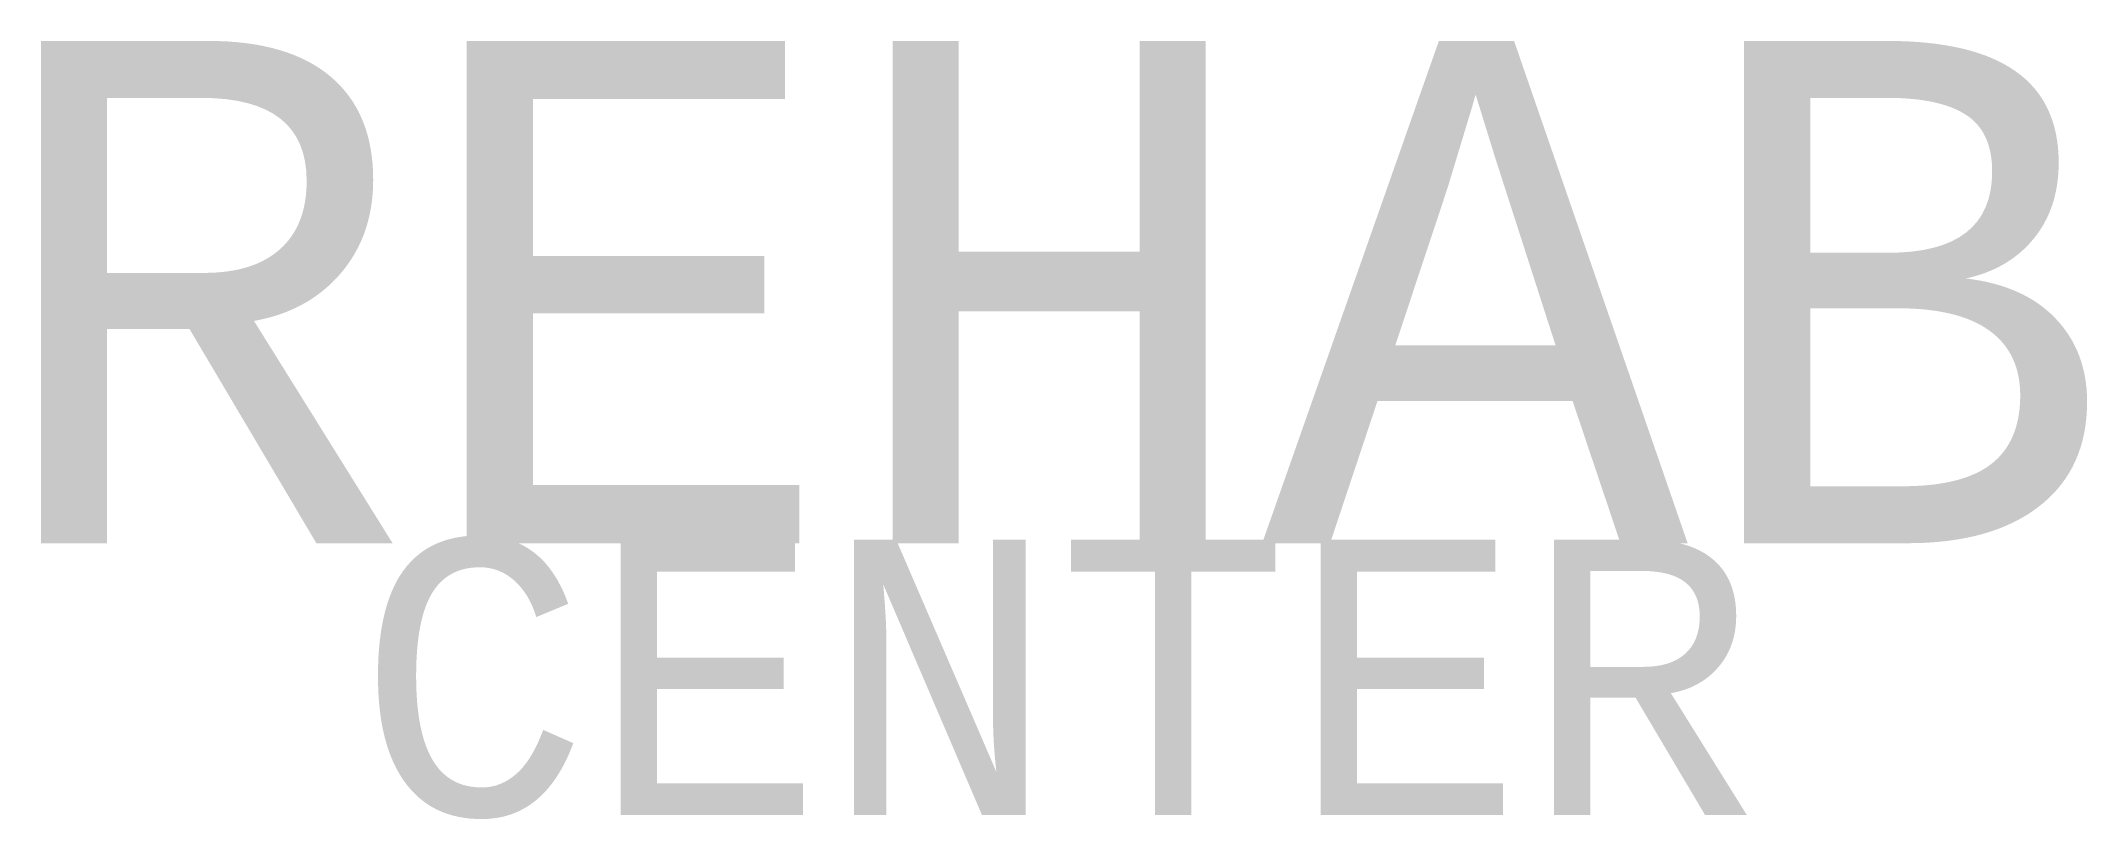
# Model space of a CAD drawing. Header units: inches. Extents: x 419 to 719, y -316 to -202.
import ezdxf

# ---------------------------------------------------------------- set-up
doc = ezdxf.new("R2010")
doc.units = ezdxf.units.IN
doc.header["$MEASUREMENT"] = 0
doc.layers.add('Layer 1', color=7, linetype='Continuous')

msp = doc.modelspace()

# ---------------------------------------------------------------- texts
at = {"layer": 'Layer 1', "color": 7, "true_color": 0xffffff, "attachment_point": 7}
for s, insert, char_height in [('\\fLucida Console|b0|i0|c0|p34;\\W1;REHAB', (410.77, -275.56), 73.632), ('\\fLucida Console|b0|i0|c0|p34;\\W1;CENTER', (465.23, -316), 40.356)]:
    msp.add_mtext(s, dxfattribs=dict(at, insert=insert, char_height=char_height))

doc.saveas('drawing.dxf')
